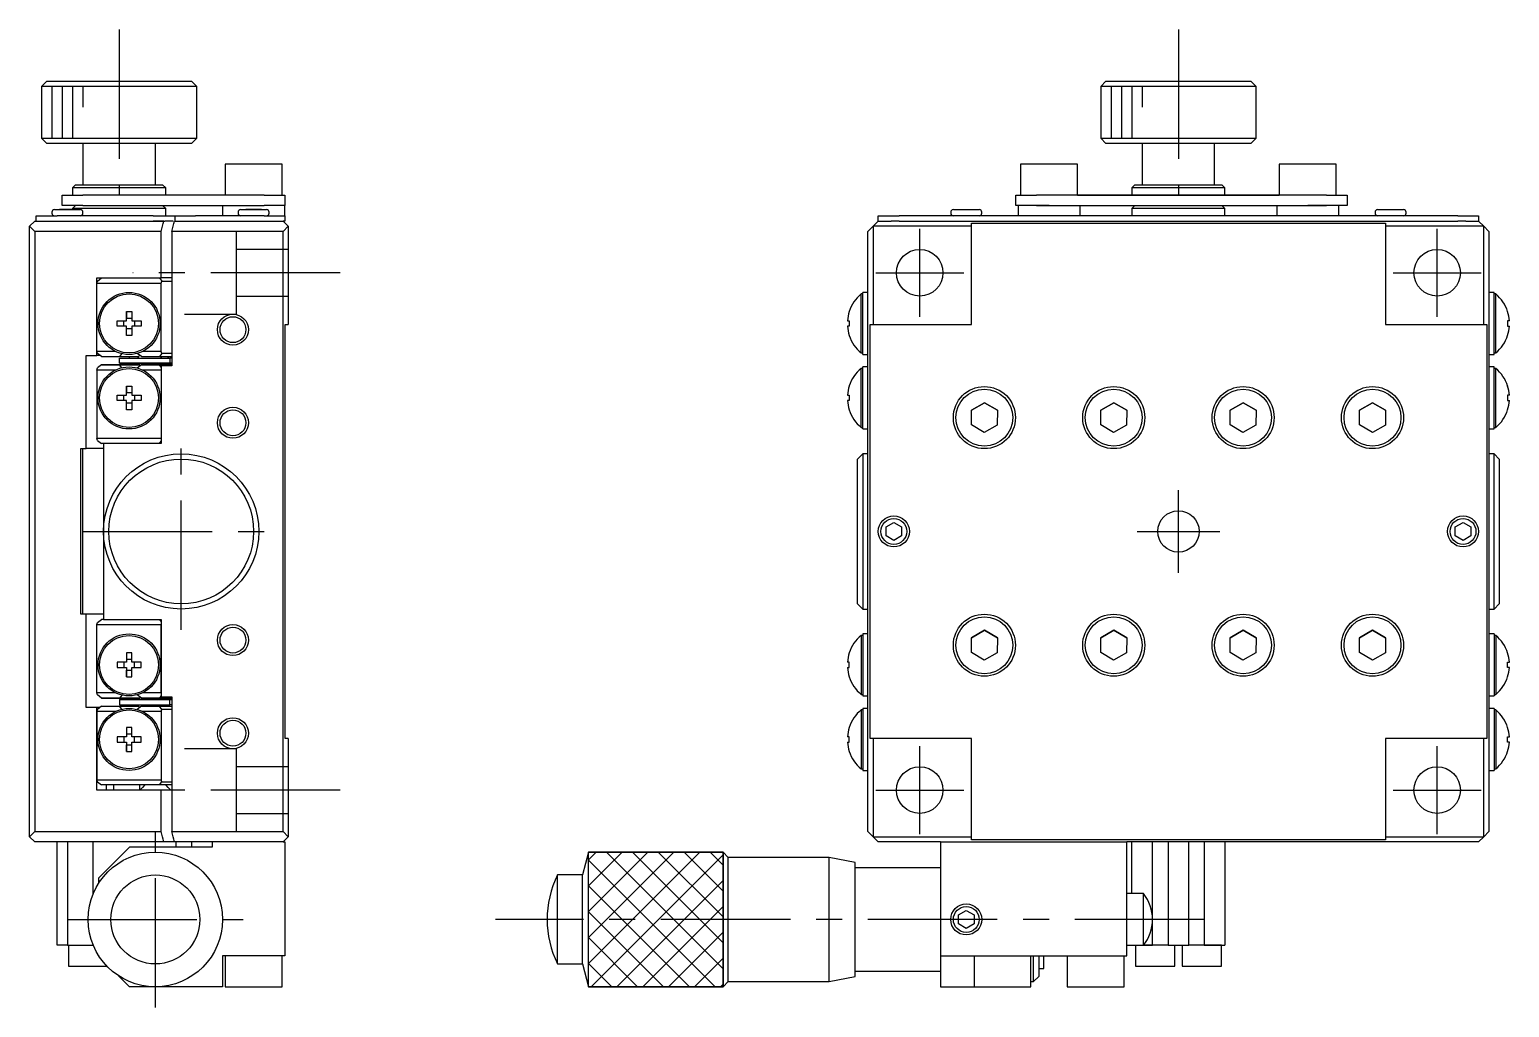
# Model space of a CAD drawing. Extents: x -19 to 366, y -14 to 260.
# Drawn here: x 223.5 to 366.5, y 106.3 to 200.8 of the extents above; entities that cross this region are included whole.
import ezdxf

# ---------------------------------------------------------------- set-up
doc = ezdxf.new("R2010")
doc.units = 0
doc.header["$LTSCALE"] = 10
doc.linetypes.add('CENTER', pattern=[2, 1.25, -0.25, 0.25, -0.25])
doc.linetypes.add('DASHED', pattern=[3.5, 2, -1.5])
doc.layers.get('0').update_dxf_attribs({"linetype": 'CONTINUOUS'})
doc.layers.add('CENTER', color=1, linetype='CENTER')

msp = doc.modelspace()

# ---------------------------------------------------------------- linework, layer by layer
at = {"color": 7, "linetype": 'CONTINUOUS'}
for p, q in [((225.15, 195.750013), (224.65, 195.250013)), ((239.65, 195.250013), (224.65, 195.250013)), ((224.65, 195.250013), (224.65, 190.250013)), ((225.15, 195.750013), (239.15, 195.750013)), ((239.65, 195.250013), (239.15, 195.750013)), ((239.65, 190.250013), (239.65, 195.250013)), ((327.509161, 195.750013), (327.009161, 195.250013)), ((342.009161, 195.250013), (327.009161, 195.250013)), ((327.009161, 195.250013), (327.009161, 190.250013)), ((327.509161, 195.750013), (341.509161, 195.750013)), ((342.009161, 195.250013), (341.509161, 195.750013)), ((342.009161, 190.250013), (342.009161, 195.250013)), ((224.65, 190.250013), (239.65, 190.250013)), ((224.65, 190.250013), (225.15, 189.750013)), ((239.15, 189.750013), (239.65, 190.250013)), ((327.009161, 190.250013), (342.009161, 190.250013)), ((327.009161, 190.250013), (327.509161, 189.750013)), ((341.509161, 189.750013), (342.009161, 190.250013)), ((239.15, 189.750013), (225.15, 189.750013)), ((228.65, 189.750013), (228.65, 185.750013)), ((235.65, 185.750013), (235.65, 189.750013)), ((341.509161, 189.750013), (327.509161, 189.750013)), ((331.009161, 189.750013), (331.009161, 185.750013)), ((338.009161, 185.750013), (338.009161, 189.750013)), ((247.9, 187.750012), (242.4, 187.750012)), ((242.4, 187.750012), (242.4, 184.750012)), ((247.9, 184.750012), (247.9, 187.750012)), ((324.759161, 187.750012), (319.259161, 187.750012)), ((319.259161, 187.750012), (319.259161, 184.750012)), ((324.759161, 184.750012), (324.759161, 187.750012)), ((349.759161, 187.750012), (344.259161, 187.750012)), ((344.259161, 187.750012), (344.259161, 184.750012)), ((349.759161, 184.750012), (349.759161, 187.750012)), ((226.65, 183.750013), (226.65, 184.750013)), ((226.65, 184.750013), (228.65, 184.750013)), ((227.95, 185.750013), (227.65, 185.450013)), ((236.65, 185.450013), (227.65, 185.450013)), ((227.65, 185.450013), (227.65, 184.750013)), ((227.95, 185.750013), (236.35, 185.750013)), ((246.15, 184.750012), (228.65, 184.750013)), ((236.65, 185.450013), (236.35, 185.750013)), ((236.65, 184.750013), (236.65, 185.450013)), ((246.15, 184.750012), (248.15, 184.750012)), ((248.15, 184.750012), (248.15, 183.750012)), ((318.809161, 184.750013), (319.259161, 184.750013)), ((318.809161, 184.750012), (320.809161, 184.750012)), ((318.809161, 183.750012), (318.809161, 184.750012)), ((348.809161, 184.750012), (320.809161, 184.750012)), ((324.759161, 184.750013), (330.009161, 184.750013)), ((324.759161, 184.750013), (334.809161, 184.750013)), ((330.009161, 184.750013), (324.759161, 184.750013)), ((328.468531, 184.750013), (326.574208, 184.750013)), ((326.57908, 184.750013), (326.574208, 184.750013)), ((326.57908, 184.750013), (326.718613, 184.750013)), ((328.818835, 184.750013), (326.718613, 184.750013)), ((341.149792, 184.750013), (328.468531, 184.750013)), ((328.818835, 184.750013), (340.799488, 184.750013)), ((330.309161, 185.750013), (330.009161, 185.450013)), ((339.009161, 185.450013), (330.009161, 185.450013)), ((330.009161, 185.450013), (330.009161, 184.750013)), ((330.309161, 185.750013), (338.709161, 185.750013)), ((334.809161, 184.750013), (344.259161, 184.750013)), ((339.009161, 185.450013), (338.709161, 185.750013)), ((339.009161, 184.750013), (339.009161, 185.450013)), ((339.009161, 184.750013), (344.259161, 184.750013)), ((344.259161, 184.750013), (339.009161, 184.750013)), ((342.899709, 184.750013), (340.799488, 184.750013)), ((343.044115, 184.750013), (341.149792, 184.750013)), ((342.899709, 184.750013), (343.039243, 184.750013)), ((343.044115, 184.750013), (343.039243, 184.750013)), ((348.809161, 184.750012), (350.809161, 184.750012)), ((349.759161, 184.750013), (350.809161, 184.750013)), ((350.809161, 184.750012), (350.809161, 183.750012)), ((225.65, 183.100012), (225.65, 183.000012)), ((225.9, 183.350012), (228.4, 183.350012)), ((225.9, 183.350012), (227.025, 183.350012)), ((226.4, 183.350012), (227.025, 183.350012)), ((227.025, 183.350012), (226.4, 183.350012)), ((228.65, 183.750013), (226.65, 183.750013)), ((227.025, 183.350012), (227.15, 183.350012)), ((227.025, 183.350012), (227.275, 183.350012)), ((227.275, 183.350012), (227.025, 183.350012)), ((227.15, 183.350012), (227.275, 183.350012)), ((227.275, 183.350012), (228.4, 183.350012)), ((227.9, 183.350012), (227.275, 183.350012)), ((227.275, 183.350012), (227.9, 183.350012)), ((227.95, 183.750012), (227.65, 183.450012)), ((236.65, 183.450012), (227.65, 183.450012)), ((227.65, 183.450012), (227.65, 183.350012)), ((228.65, 183.750013), (246.15, 183.750012)), ((228.65, 183.000012), (228.65, 183.100012)), ((236.65, 183.450012), (236.35, 183.750012)), ((236.65, 182.750012), (236.65, 183.450012)), ((242.15, 183.750012), (242.15, 182.750012)), ((243.65, 183.100012), (243.65, 183.000012)), ((243.9, 183.350012), (246.4, 183.350012)), ((243.9, 183.350012), (245.025, 183.350012)), ((244.4, 183.350012), (245.025, 183.350012)), ((245.025, 183.350012), (244.4, 183.350012)), ((245.025, 183.350012), (245.15, 183.350012)), ((245.025, 183.350012), (245.275, 183.350012)), ((245.275, 183.350012), (245.025, 183.350012)), ((245.15, 183.350012), (245.275, 183.350012)), ((245.275, 183.350012), (246.4, 183.350012)), ((245.9, 183.350012), (245.275, 183.350012)), ((245.275, 183.350012), (245.9, 183.350012)), ((248.15, 183.750012), (246.15, 183.750012)), ((246.65, 183.000012), (246.65, 183.100012)), ((248.15, 182.750012), (248.15, 183.750012)), ((312.509161, 183.100012), (312.509161, 183.000012)), ((312.759161, 183.350012), (315.259161, 183.350012)), ((313.259161, 183.350012), (313.884161, 183.350012)), ((313.884161, 183.350012), (314.134161, 183.350012)), ((314.134161, 183.350012), (314.759161, 183.350012)), ((315.509161, 183.000012), (315.509161, 183.100012)), ((320.809161, 183.750012), (318.809161, 183.750012)), ((319.009161, 183.750012), (319.009161, 182.750012)), ((322.009161, 183.750012), (320.809161, 183.750012)), ((320.809161, 183.750012), (322.009161, 183.750012)), ((322.009161, 183.750012), (323.259161, 183.750012)), ((323.259161, 183.750012), (345.759161, 183.750012)), ((325.009161, 182.750012), (325.009161, 183.750012)), ((330.309161, 183.750012), (330.009161, 183.450012)), ((339.009161, 183.450012), (330.009161, 183.450012)), ((330.009161, 183.450012), (330.009161, 182.750012)), ((339.009161, 183.450012), (338.709161, 183.750012)), ((339.009161, 182.750012), (339.009161, 183.450012)), ((344.009161, 183.750012), (344.009161, 182.750012)), ((345.759161, 183.750012), (347.009161, 183.750012)), ((348.809161, 183.750012), (347.009161, 183.750012)), ((347.009161, 183.750012), (348.259161, 183.750012)), ((348.259161, 183.750012), (348.809161, 183.750012)), ((350.809161, 183.750012), (348.809161, 183.750012)), ((350.009161, 182.750012), (350.009161, 183.750012)), ((353.509161, 183.100012), (353.509161, 183.000012)), ((353.759161, 183.350012), (356.259161, 183.350012)), ((354.259161, 183.350012), (354.884161, 183.350012)), ((354.884161, 183.350012), (355.134161, 183.350012)), ((355.134161, 183.350012), (355.759161, 183.350012)), ((356.509161, 183.000012), (356.509161, 183.100012)), ((223.5, 181.750012), (224, 182.250012)), ((223.5, 122.750012), (223.5, 181.750012)), ((224, 181.250012), (223.5, 181.750012)), ((224, 182.250012), (226.15, 182.250012)), ((224.15, 182.250012), (224.15, 182.750012)), ((224.15, 182.750012), (226.15, 182.750012)), ((226.35, 182.750012), (226.15, 182.750012)), ((226.15, 182.250012), (235.435509, 182.250012)), ((226.15, 182.250012), (235.435509, 182.250012)), ((227.95, 182.750012), (226.35, 182.750012)), ((235.435509, 182.750012), (227.95, 182.750012)), ((235.435509, 182.750012), (237.379605, 182.750012)), ((236.482841, 182.250012), (235.435509, 182.250012)), ((235.435509, 182.250012), (236.482841, 182.250012)), ((236.482841, 182.250012), (236.573583, 182.250012)), ((237.379605, 182.250012), (236.573583, 182.250012)), ((237.379605, 182.750012), (237.546506, 182.750012)), ((237.515052, 182.250012), (239.546506, 182.250012)), ((237.546506, 182.750012), (239.546506, 182.750012)), ((237.546506, 182.750012), (237.546506, 182.250012)), ((244.35, 182.750012), (239.546506, 182.750012)), ((239.546506, 182.250012), (246.15, 182.250012)), ((239.546506, 182.250012), (246.15, 182.250012)), ((245.95, 182.750012), (244.35, 182.750012)), ((246.15, 182.750012), (245.95, 182.750012)), ((246.15, 182.750012), (248.15, 182.750012)), ((246.15, 182.250012), (248, 182.250012)), ((248, 182.250012), (248.5, 181.750012)), ((248.15, 182.250012), (248, 182.250012)), ((248.5, 181.750012), (248, 181.250012)), ((248.15, 182.750012), (248.15, 182.250012)), ((248.5, 181.750012), (248.5, 172.250012)), ((305.009161, 181.750012), (304.509161, 181.250012)), ((305.509161, 182.250012), (305.009161, 181.750012)), ((314.509161, 181.750012), (305.009161, 181.750012)), ((305.009161, 181.750012), (305.009161, 172.250012)), ((305.509161, 182.250012), (305.509161, 182.750012)), ((305.509161, 182.750012), (307.509161, 182.750012)), ((305.509161, 182.250012), (306.749227, 182.250012)), ((307.509161, 182.250012), (306.749227, 182.250012)), ((313.209161, 182.750012), (307.509161, 182.750012)), ((307.509161, 182.250012), (361.509161, 182.250012)), ((314.809161, 182.750012), (313.209161, 182.750012)), ((314.509161, 182.050012), (354.509161, 182.050012)), ((314.509161, 181.750012), (314.509161, 182.050012)), ((314.509161, 172.250012), (314.509161, 181.750012)), ((322.009161, 182.750012), (314.809161, 182.750012)), ((347.009161, 182.750012), (322.009161, 182.750012)), ((354.209161, 182.750012), (347.009161, 182.750012)), ((355.809161, 182.750012), (354.209161, 182.750012)), ((354.509161, 182.050012), (354.509161, 181.750012)), ((364.009161, 181.750012), (354.509161, 181.750012)), ((354.509161, 181.750012), (354.509161, 172.250012)), ((361.509161, 182.750012), (355.809161, 182.750012)), ((361.509161, 182.750012), (363.509161, 182.750012)), ((362.269096, 182.250012), (361.509161, 182.250012)), ((362.269096, 182.250012), (363.509161, 182.250012)), ((363.509161, 182.750012), (363.509161, 182.250012)), ((364.009161, 181.750012), (363.509161, 182.250012)), ((364.009161, 172.250012), (364.009161, 181.750012)), ((364.509161, 181.250012), (364.009161, 181.750012)), ((224, 181.250012), (224, 123.250012)), ((236.221089, 181.250012), (224, 181.250012)), ((236.221089, 176.750012), (236.221089, 181.250012)), ((248, 181.250012), (237.255678, 181.250012)), ((237.255678, 181.250012), (237.255678, 168.250012)), ((248, 123.250012), (248, 181.250012)), ((304.509161, 123.250012), (304.509161, 181.250012)), ((364.509161, 181.250012), (364.509161, 123.250012)), ((229.999659, 176.750012), (236.221089, 176.750012)), ((229.999659, 176.250012), (229.999659, 176.750012)), ((229.999659, 176.250013), (236.221089, 176.250013)), ((229.999659, 169.650013), (229.999659, 176.250013)), ((229.999659, 169.650013), (229.999659, 176.250012)), ((230.055874, 176.450013), (230.450702, 176.750013)), ((236.043016, 176.750013), (236.274198, 176.450013)), ((237.255678, 176.750012), (236.221089, 176.750012)), ((236.221089, 169.650013), (236.221089, 176.250013)), ((236.274198, 176.450013), (237.255678, 176.450013)), ((303.849606, 169.500012), (303.849606, 175.200012)), ((304.009161, 175.200012), (303.849606, 175.200012)), ((304.509161, 175.350013), (304.009161, 175.350013)), ((304.009161, 175.144301), (304.009161, 175.350013)), ((304.009161, 169.555432), (304.009161, 175.144591)), ((304.009161, 172.59926), (304.009161, 175.144301)), ((365.009161, 175.350013), (364.509161, 175.350013)), ((365.009161, 175.1443), (365.009161, 175.350013)), ((365.168716, 175.200012), (365.009161, 175.200012)), ((365.009161, 171.757464), (365.009161, 175.144591)), ((365.009161, 172.59926), (365.009161, 175.1443)), ((365.168716, 169.500012), (365.168716, 175.200012)), ((232.85, 173.50512), (233.37, 173.50512)), ((232.85, 172.610012), (232.85, 173.50512)), ((232.85, 173.50512), (232.85, 172.868414)), ((233.37, 173.50512), (233.37, 172.610012)), ((302.695422, 173.509167), (302.703719, 173.50512)), ((366.3229, 173.509167), (366.314604, 173.50512)), ((231.954892, 172.610012), (232.85, 172.610012)), ((231.954892, 172.090012), (231.954892, 172.610012)), ((232.85, 172.090012), (231.954892, 172.090012)), ((232.591599, 172.090012), (232.591599, 172.610012)), ((232.85, 172.610012), (232.85, 172.868414)), ((232.85, 172.868414), (233.37, 172.868414)), ((232.85, 171.194905), (232.85, 172.090012)), ((232.85, 171.831611), (232.85, 172.090012)), ((232.85, 171.194905), (232.85, 171.831611)), ((233.37, 171.831611), (232.85, 171.831611)), ((233.37, 172.610012), (234.265108, 172.610012)), ((233.37, 172.090012), (233.37, 171.194905)), ((234.265108, 172.090012), (233.37, 172.090012)), ((233.628401, 172.610012), (233.628401, 172.090012)), ((234.265108, 172.610012), (234.265108, 172.090012)), ((248.2, 172.250012), (248.5, 172.250012)), ((248.2, 132.250012), (248.2, 172.250012)), ((302.527477, 172.610012), (302.703719, 172.610012)), ((302.703719, 172.090012), (302.527477, 172.090012)), ((302.703719, 172.610012), (302.703719, 172.090012)), ((304.009161, 172.249975), (304.009161, 172.59926)), ((304.009161, 169.555722), (304.009161, 172.249975)), ((304.709161, 132.250012), (304.709161, 172.250012)), ((304.709161, 172.250012), (305.009161, 172.250012)), ((305.009161, 172.250012), (314.509161, 172.250012)), ((354.509161, 172.250012), (364.009161, 172.250012)), ((364.009161, 172.250012), (364.309161, 172.250012)), ((364.309161, 172.250012), (364.309161, 132.250012)), ((365.009161, 172.249975), (365.009161, 172.59926)), ((365.009161, 171.657217), (365.009161, 172.249975)), ((365.009161, 169.555432), (365.009161, 171.757464)), ((365.009161, 169.555723), (365.009161, 171.657217)), ((366.490846, 172.610012), (366.314604, 172.610012)), ((366.314604, 172.610012), (366.314604, 172.090012)), ((366.314604, 172.090012), (366.490846, 172.090012)), ((233.37, 171.194905), (232.85, 171.194905)), ((302.703719, 171.194905), (302.695422, 171.190858)), ((366.314604, 171.194905), (366.3229, 171.190858)), ((228.960256, 169.250012), (229.999659, 169.250012)), ((228.960256, 160.250012), (228.960256, 169.250012)), ((229.999659, 169.250012), (229.999659, 169.650013)), ((231.80233, 169.650013), (229.999659, 169.650013)), ((230.328104, 169.250012), (229.999659, 169.250012)), ((230.450702, 169.150013), (230.055874, 169.450013)), ((230.450702, 169.150013), (232.198617, 169.150013)), ((232.175655, 168.500012), (232.175655, 169.000012)), ((232.175655, 169.000012), (237.064198, 169.000012)), ((232.414567, 169.432765), (232.198617, 169.150013)), ((232.198617, 169.150013), (234.073035, 169.150013)), ((233.15, 169.000012), (233.15, 169.150013)), ((234.299244, 169.150013), (233.899879, 169.456299)), ((234.036413, 169.149956), (233.931962, 168.999944)), ((234.137732, 169.273631), (234.036413, 169.149956)), ((234.299244, 169.150013), (236.043016, 169.150013)), ((236.221089, 169.650013), (234.41767, 169.650013)), ((236.274198, 169.450013), (236.043016, 169.150013)), ((236.043016, 169.150013), (237.255678, 169.150013)), ((236.290332, 169.000012), (236.145386, 169.150013)), ((237.255678, 169.450013), (236.274198, 169.450013)), ((236.968094, 168.999943), (236.858485, 169.14996)), ((237.064198, 169.000012), (237.064198, 168.500012)), ((237.255678, 169.000012), (237.064198, 169.000012)), ((303.849606, 169.500012), (304.009161, 169.500012)), ((304.009161, 169.350013), (304.009161, 169.555722)), ((304.009161, 169.350013), (304.509161, 169.350013)), ((364.509161, 169.350013), (365.009161, 169.350013)), ((365.009161, 169.350013), (365.009161, 169.555723)), ((365.009161, 169.500012), (365.168716, 169.500012)), ((229.999659, 167.850012), (229.999659, 161.250012)), ((231.80233, 167.850012), (229.999659, 167.850012)), ((230.450702, 168.350012), (230.055874, 168.050012)), ((234.137247, 168.350013), (230.450702, 168.350013)), ((230.450702, 168.350012), (232.198617, 168.350012)), ((237.064198, 168.500012), (232.175655, 168.500012)), ((232.175655, 168.500012), (233.992302, 168.500012)), ((232.198617, 168.350013), (234.137247, 168.350013)), ((232.414567, 168.06726), (232.198617, 168.350012)), ((233.15, 168.500012), (233.992302, 168.500012)), ((233.15, 168.350012), (233.15, 168.500012)), ((233.15, 168.500012), (233.992302, 168.500012)), ((233.15, 168.350013), (234.137247, 168.350013)), ((234.137247, 168.350013), (233.15, 168.350013)), ((233.873896, 168.500012), (233.461831, 168.500012)), ((233.461831, 168.500012), (236.408738, 168.500012)), ((233.992302, 168.500012), (233.873896, 168.500012)), ((234.299244, 168.350012), (233.899879, 168.043726)), ((233.913729, 168.500012), (233.992302, 168.500012)), ((233.992302, 168.500012), (233.913729, 168.500012)), ((233.992302, 168.500012), (234.206155, 168.278702)), ((236.284147, 168.350013), (234.299244, 168.350013)), ((234.299244, 168.350012), (236.043016, 168.350012)), ((236.221089, 167.850012), (234.41767, 167.850012)), ((236.043016, 168.350013), (237.255678, 168.350013)), ((236.221121, 168.118944), (236.043016, 168.350012)), ((236.221089, 168.250012), (236.221089, 167.850012)), ((237.255678, 168.250012), (236.221089, 168.250012)), ((236.221089, 167.850012), (236.221089, 161.250012)), ((236.221089, 167.850012), (236.221089, 161.250012)), ((236.24622, 168.350069), (236.350671, 168.50008)), ((237.255678, 168.350013), (236.284147, 168.350013)), ((236.820803, 168.500012), (236.350459, 168.500012)), ((236.350459, 168.500012), (237.080215, 168.500012)), ((236.408738, 168.500012), (236.820803, 168.500012)), ((236.776016, 168.350013), (236.922198, 168.500012)), ((236.922198, 168.500012), (237.255678, 168.500012)), ((237.255678, 168.500012), (236.922198, 168.500012)), ((237.064198, 168.500012), (237.255678, 168.500012)), ((237.080215, 168.500012), (237.255678, 168.500012)), ((303.849606, 162.300012), (303.849606, 168.000012)), ((304.009161, 168.000012), (303.849606, 168.000012)), ((304.509161, 168.150013), (304.009161, 168.150013)), ((304.009161, 167.944301), (304.009161, 168.150013)), ((304.009161, 164.557464), (304.009161, 167.944591)), ((304.009161, 165.39926), (304.009161, 167.944301)), ((365.009161, 168.150013), (364.509161, 168.150013)), ((365.009161, 167.9443), (365.009161, 168.150013)), ((365.168716, 168.000012), (365.009161, 168.000012)), ((365.009161, 164.557464), (365.009161, 167.944591)), ((365.009161, 165.39926), (365.009161, 167.9443)), ((365.168716, 162.300012), (365.168716, 168.000012)), ((232.85, 166.30512), (233.37, 166.30512)), ((232.85, 165.410012), (232.85, 166.30512)), ((232.85, 166.30512), (232.85, 165.668414)), ((233.37, 166.30512), (233.37, 165.410012)), ((302.695422, 166.309167), (302.703719, 166.30512)), ((366.3229, 166.309167), (366.314604, 166.30512)), ((231.954892, 165.410012), (232.85, 165.410012)), ((231.954892, 164.890012), (231.954892, 165.410012)), ((232.85, 164.890012), (231.954892, 164.890012)), ((232.591599, 164.890012), (232.591599, 165.410012)), ((232.85, 165.410012), (232.85, 165.668414)), ((232.85, 165.668414), (233.37, 165.668414)), ((232.85, 163.994905), (232.85, 164.890012)), ((232.85, 164.631611), (232.85, 164.890012)), ((232.85, 163.994905), (232.85, 164.631611)), ((233.37, 164.631611), (232.85, 164.631611)), ((233.37, 165.410012), (234.265108, 165.410012)), ((233.37, 164.890012), (233.37, 163.994905)), ((234.265108, 164.890012), (233.37, 164.890012)), ((233.628401, 165.410012), (233.628401, 164.890012)), ((234.265108, 165.410012), (234.265108, 164.890012)), ((302.527477, 165.410012), (302.703719, 165.410012)), ((302.703719, 164.890012), (302.527477, 164.890012)), ((302.703719, 165.410012), (302.703719, 164.890012)), ((304.009161, 165.049975), (304.009161, 165.39926)), ((304.009161, 164.457217), (304.009161, 165.049975)), ((304.009161, 162.355432), (304.009161, 164.557464)), ((304.009161, 162.355722), (304.009161, 164.457217)), ((314.515749, 163.982991), (315.772233, 164.693329)), ((315.772233, 164.693329), (314.515749, 163.982991)), ((315.772233, 164.693329), (317.015646, 163.96035)), ((317.015646, 163.96035), (315.772233, 164.693329)), ((327.015749, 163.982991), (328.272233, 164.693329)), ((328.272233, 164.693329), (327.015749, 163.982991)), ((328.272233, 164.693329), (329.515646, 163.96035)), ((329.515646, 163.96035), (328.272233, 164.693329)), ((339.515749, 163.982991), (340.772233, 164.693329)), ((340.772233, 164.693329), (339.515749, 163.982991)), ((340.772233, 164.693329), (342.015646, 163.96035)), ((342.015646, 163.96035), (340.772233, 164.693329)), ((352.015749, 163.982991), (353.272233, 164.693329)), ((353.272233, 164.693329), (352.015749, 163.982991)), ((353.272233, 164.693329), (354.515646, 163.96035)), ((354.515646, 163.96035), (353.272233, 164.693329)), ((365.009161, 165.049975), (365.009161, 165.39926)), ((365.009161, 164.457217), (365.009161, 165.049975)), ((365.009161, 162.355432), (365.009161, 164.557464)), ((365.009161, 162.355723), (365.009161, 164.457217)), ((366.490846, 165.410012), (366.314604, 165.410012)), ((366.314604, 165.410012), (366.314604, 164.890012)), ((366.314604, 164.890012), (366.490846, 164.890012)), ((233.37, 163.994905), (232.85, 163.994905)), ((302.703719, 163.994905), (302.695422, 163.990858)), ((314.502677, 162.539675), (314.515749, 163.982991)), ((317.015646, 163.96035), (317.002574, 162.517034)), ((327.002677, 162.539675), (327.015749, 163.982991)), ((329.515646, 163.96035), (329.502574, 162.517034)), ((339.502677, 162.539675), (339.515749, 163.982991)), ((342.015646, 163.96035), (342.002574, 162.517034)), ((352.002677, 162.539675), (352.015749, 163.982991)), ((354.515646, 163.96035), (354.502574, 162.517034)), ((366.314604, 163.994905), (366.3229, 163.990858)), ((303.849606, 162.300012), (304.009161, 162.300012)), ((304.009161, 162.150013), (304.009161, 162.355722)), ((304.009161, 162.150013), (304.509161, 162.150013)), ((315.746089, 161.806696), (314.502677, 162.539675)), ((317.002574, 162.517034), (315.746089, 161.806696)), ((328.246089, 161.806696), (327.002677, 162.539675)), ((329.502574, 162.517034), (328.246089, 161.806696)), ((340.746089, 161.806696), (339.502677, 162.539675)), ((342.002574, 162.517034), (340.746089, 161.806696)), ((353.246089, 161.806696), (352.002677, 162.539675)), ((354.502574, 162.517034), (353.246089, 161.806696)), ((364.509161, 162.150013), (365.009161, 162.150013)), ((365.009161, 162.150013), (365.009161, 162.355723)), ((365.009161, 162.300012), (365.168716, 162.300012)), ((228.440267, 160.250012), (228.960256, 160.250012)), ((228.440267, 144.250012), (228.440267, 160.250012)), ((228.65, 144.250012), (228.65, 160.250012)), ((230.65, 160.250012), (228.960256, 160.250012)), ((229.999659, 161.250012), (236.221089, 161.250012)), ((230.055874, 161.050012), (230.450702, 160.750012)), ((230.65, 160.750012), (230.450702, 160.750012)), ((230.65, 160.750012), (230.65, 152.250012)), ((236.221089, 160.750012), (230.65, 160.750012)), ((236.043016, 160.750012), (236.221121, 160.981081)), ((236.221089, 161.250012), (236.221089, 160.750012)), ((304.009161, 159.750012), (303.509161, 159.250012)), ((303.509161, 145.250012), (303.509161, 159.250012)), ((304.009161, 159.750012), (304.009161, 144.750012)), ((304.509161, 159.750012), (304.009161, 159.750012)), ((365.009161, 159.750012), (364.509161, 159.750012)), ((365.009161, 144.750012), (365.009161, 159.750012)), ((365.509161, 159.250012), (365.009161, 159.750012)), ((365.509161, 159.250012), (365.509161, 145.250012)), ((306.259161, 152.683025), (307.009161, 153.116038)), ((307.009161, 153.116038), (307.759161, 152.683025)), ((361.259161, 152.683025), (362.009161, 153.116038)), ((362.009161, 153.116038), (362.759161, 152.683025)), ((230.65, 152.250012), (230.65, 143.750012)), ((306.259161, 151.817), (306.259161, 152.683025)), ((307.009161, 151.383987), (306.259161, 151.817)), ((307.759161, 151.817), (307.009161, 151.383987)), ((307.759161, 152.683025), (307.759161, 151.817)), ((361.259161, 151.817), (361.259161, 152.683025)), ((362.009161, 151.383987), (361.259161, 151.817)), ((362.759161, 151.817), (362.009161, 151.383987)), ((362.759161, 152.683025), (362.759161, 151.817)), ((303.509161, 145.250012), (304.009161, 144.750012)), ((304.009161, 144.750012), (304.509161, 144.750012)), ((364.509161, 144.750012), (365.009161, 144.750012)), ((365.009161, 144.750012), (365.509161, 145.250012)), ((228.960256, 144.250012), (228.440267, 144.250012)), ((228.960256, 135.250012), (228.960256, 144.250012)), ((230.65, 144.250012), (228.960256, 144.250012)), ((229.999659, 136.650013), (229.999659, 143.250013)), ((229.999659, 143.250013), (236.221089, 143.250013)), ((230.055874, 143.450013), (230.450702, 143.750013)), ((230.65, 143.750012), (230.450702, 143.750013)), ((230.65, 143.750012), (236.221089, 143.750012)), ((236.043016, 143.750013), (236.221121, 143.518944)), ((236.221089, 143.750012), (236.221089, 143.250012)), ((236.221089, 136.650013), (236.221089, 143.250013)), ((236.221089, 143.250012), (236.221089, 136.650013)), ((303.849606, 142.200012), (303.849606, 136.500012)), ((304.009161, 142.200012), (303.849606, 142.200012)), ((304.009161, 142.350012), (304.009161, 142.144303)), ((304.509161, 142.350012), (304.009161, 142.350012)), ((304.009161, 142.144593), (304.009161, 136.555434)), ((304.009161, 142.144303), (304.009161, 139.428049)), ((314.502677, 140.539675), (314.515749, 141.982991)), ((314.515749, 141.982991), (315.772233, 142.693329)), ((315.772233, 142.693329), (314.515749, 141.982991)), ((315.772233, 142.693329), (317.015646, 141.96035)), ((317.015646, 141.96035), (315.772233, 142.693329)), ((317.015646, 141.96035), (317.002574, 140.517034)), ((327.002677, 140.539675), (327.015749, 141.982991)), ((327.015749, 141.982991), (328.272233, 142.693329)), ((328.272233, 142.693329), (327.015749, 141.982991)), ((328.272233, 142.693329), (329.515646, 141.96035)), ((329.515646, 141.96035), (328.272233, 142.693329)), ((329.515646, 141.96035), (329.502574, 140.517034)), ((339.502677, 140.539675), (339.515749, 141.982991)), ((339.515749, 141.982991), (340.772233, 142.693329)), ((340.772233, 142.693329), (339.515749, 141.982991)), ((340.772233, 142.693329), (342.015646, 141.96035)), ((342.015646, 141.96035), (340.772233, 142.693329)), ((342.015646, 141.96035), (342.002574, 140.517034)), ((352.002677, 140.539675), (352.015749, 141.982991)), ((352.015749, 141.982991), (353.272233, 142.693329)), ((353.272233, 142.693329), (352.015749, 141.982991)), ((353.272233, 142.693329), (354.515646, 141.96035)), ((354.515646, 141.96035), (353.272233, 142.693329)), ((354.515646, 141.96035), (354.502574, 140.517034)), ((365.009161, 142.350012), (364.509161, 142.350012)), ((365.009161, 142.350012), (365.009161, 142.144302)), ((365.168716, 142.200012), (365.009161, 142.200012)), ((365.009161, 142.144593), (365.009161, 136.555434)), ((365.009161, 142.144302), (365.009161, 139.428049)), ((365.168716, 142.200012), (365.168716, 136.500012)), ((233.37, 140.50512), (232.85, 140.50512)), ((232.85, 140.50512), (232.85, 139.610012)), ((232.85, 140.50512), (232.85, 139.868414)), ((233.37, 139.610012), (233.37, 140.50512)), ((302.703719, 140.50512), (302.695422, 140.509167)), ((315.746089, 139.806696), (314.502677, 140.539675)), ((317.002574, 140.517034), (315.746089, 139.806696)), ((328.246089, 139.806696), (327.002677, 140.539675)), ((329.502574, 140.517034), (328.246089, 139.806696)), ((340.746089, 139.806696), (339.502677, 140.539675)), ((342.002574, 140.517034), (340.746089, 139.806696)), ((353.246089, 139.806696), (352.002677, 140.539675)), ((354.502574, 140.517034), (353.246089, 139.806696)), ((366.314604, 140.50512), (366.3229, 140.509167)), ((232.85, 139.610012), (231.954892, 139.610012)), ((231.954892, 139.610012), (231.954892, 139.090012)), ((231.954892, 139.090012), (232.85, 139.090012)), ((232.591599, 139.610012), (232.591599, 139.090012)), ((232.85, 139.868414), (232.85, 139.610012)), ((233.37, 139.868414), (232.85, 139.868414)), ((232.85, 139.090012), (232.85, 138.194905)), ((232.85, 139.090012), (232.85, 138.831611)), ((232.85, 138.194905), (232.85, 138.831611)), ((232.85, 138.831611), (233.37, 138.831611)), ((234.265108, 139.610012), (233.37, 139.610012)), ((233.37, 139.090012), (234.265108, 139.090012)), ((233.37, 138.194905), (233.37, 139.090012)), ((233.628401, 139.090012), (233.628401, 139.610012)), ((234.265108, 139.090012), (234.265108, 139.610012)), ((302.703719, 139.610012), (302.527477, 139.610012)), ((302.527477, 139.090012), (302.703719, 139.090012)), ((302.703719, 139.090012), (302.703719, 139.610012)), ((304.009161, 139.428049), (304.009161, 139.125585)), ((304.009161, 139.125585), (304.009161, 136.555724)), ((365.009161, 139.428049), (365.009161, 139.125585)), ((365.009161, 139.125585), (365.009161, 136.555725)), ((366.314604, 139.610012), (366.490846, 139.610012)), ((366.314604, 139.090012), (366.314604, 139.610012)), ((366.490846, 139.090012), (366.314604, 139.090012)), ((232.85, 138.194905), (233.37, 138.194905)), ((302.695422, 138.190858), (302.703719, 138.194905)), ((366.3229, 138.190858), (366.314604, 138.194905)), ((231.80233, 136.650013), (229.999659, 136.650013)), ((230.450702, 136.150013), (230.055874, 136.450013)), ((230.450702, 136.150013), (232.198617, 136.150013)), ((234.137247, 136.150012), (230.450702, 136.150012)), ((232.175655, 136.000013), (232.175655, 135.500013)), ((237.064198, 136.000013), (232.175655, 136.000013)), ((232.175655, 136.000013), (233.992302, 136.000013)), ((232.414567, 136.432765), (232.198617, 136.150013)), ((232.198617, 136.150012), (234.137247, 136.150012)), ((233.15, 136.150012), (234.137247, 136.150012)), ((234.137247, 136.150012), (233.15, 136.150012)), ((233.15, 136.000013), (233.15, 136.150012)), ((233.15, 136.000013), (233.992302, 136.000013)), ((233.15, 136.000013), (233.992302, 136.000013)), ((233.873896, 136.000013), (233.461831, 136.000013)), ((233.461831, 136.000013), (236.408738, 136.000013)), ((233.992302, 136.000013), (233.873896, 136.000013)), ((234.299244, 136.150013), (233.899879, 136.456299)), ((233.992302, 136.000013), (233.913729, 136.000013)), ((233.913729, 136.000013), (233.992302, 136.000013)), ((234.206155, 136.221323), (233.992302, 136.000013)), ((234.299244, 136.150013), (236.043016, 136.150013)), ((236.284158, 136.150012), (234.299244, 136.150012)), ((236.221089, 136.650013), (234.41767, 136.650013)), ((236.221121, 136.381081), (236.043016, 136.150013)), ((236.043016, 136.150012), (237.255678, 136.150012)), ((236.221089, 136.650013), (236.221089, 136.250012)), ((236.221089, 136.250012), (237.255678, 136.250012)), ((236.350671, 135.999944), (236.246214, 136.149964)), ((237.255678, 136.150012), (236.284158, 136.150012)), ((236.820803, 136.000013), (236.350454, 136.000013)), ((236.350454, 136.000013), (237.080215, 136.000013)), ((236.408738, 136.000013), (236.820803, 136.000013)), ((236.922198, 136.000013), (236.776016, 136.150012)), ((236.922198, 136.000013), (237.255678, 136.000013)), ((237.255678, 136.000013), (236.922198, 136.000013)), ((237.064198, 135.500013), (237.064198, 136.000013)), ((237.064198, 136.000013), (237.255678, 136.000013)), ((237.080215, 136.000013), (237.255678, 136.000013)), ((237.255678, 136.250012), (237.255678, 123.250012)), ((303.849606, 136.500012), (304.009161, 136.500012)), ((304.009161, 136.555724), (304.009161, 136.350012)), ((304.009161, 136.350012), (304.509161, 136.350012)), ((364.509161, 136.350012), (365.009161, 136.350012)), ((365.009161, 136.555725), (365.009161, 136.350012)), ((365.009161, 136.500012), (365.168716, 136.500012)), ((229.999659, 135.250012), (228.960256, 135.250012)), ((229.999659, 134.850012), (229.999659, 135.250012)), ((230.328104, 135.250012), (229.999659, 135.250012)), ((229.999659, 134.850012), (229.999659, 128.250012)), ((229.999659, 128.250012), (229.999659, 134.850012)), ((231.80233, 134.850012), (229.999659, 134.850012)), ((230.450702, 135.350012), (230.055874, 135.050012)), ((230.450702, 135.350012), (232.198617, 135.350012)), ((232.175655, 135.500013), (237.064198, 135.500013)), ((232.414567, 135.06726), (232.198617, 135.350012)), ((232.198617, 135.350012), (234.073023, 135.350012)), ((233.15, 135.350012), (233.15, 135.500013)), ((234.299244, 135.350012), (233.899879, 135.043726)), ((233.931962, 135.500081), (234.036419, 135.350061)), ((234.036419, 135.350061), (234.137754, 135.226369)), ((234.299244, 135.350012), (236.043016, 135.350012)), ((236.221089, 134.850012), (234.41767, 134.850012)), ((236.274198, 135.050012), (236.043016, 135.350012)), ((236.043016, 135.350012), (237.255678, 135.350012)), ((236.145386, 135.350012), (236.290332, 135.500013)), ((236.221089, 134.850012), (236.221089, 128.250012)), ((237.255678, 135.050012), (236.274198, 135.050012)), ((236.858496, 135.350079), (236.968097, 135.500087)), ((237.255678, 135.500013), (237.064198, 135.500013)), ((303.849606, 135.000012), (303.849606, 129.300012)), ((304.009161, 135.000012), (303.849606, 135.000012)), ((304.009161, 135.150012), (304.009161, 134.944303)), ((304.509161, 135.150012), (304.009161, 135.150012)), ((304.009161, 134.944593), (304.009161, 129.355434)), ((304.009161, 134.944303), (304.009161, 132.228049)), ((365.009161, 135.150012), (364.509161, 135.150012)), ((365.009161, 135.150012), (365.009161, 134.944302)), ((365.168716, 135.000012), (365.009161, 135.000012)), ((365.009161, 134.944593), (365.009161, 129.355434)), ((365.009161, 134.944302), (365.009161, 132.228049)), ((365.168716, 135.000012), (365.168716, 129.300012)), ((233.37, 133.30512), (232.85, 133.30512)), ((232.85, 133.30512), (232.85, 132.410012)), ((232.85, 133.30512), (232.85, 132.668414)), ((233.37, 132.410012), (233.37, 133.30512)), ((302.703719, 133.30512), (302.695422, 133.309167)), ((366.314604, 133.30512), (366.3229, 133.309167)), ((232.85, 132.410012), (231.954892, 132.410012)), ((231.954892, 132.410012), (231.954892, 131.890012)), ((231.954892, 131.890012), (232.85, 131.890012)), ((232.591599, 132.410012), (232.591599, 131.890012)), ((232.85, 132.668414), (232.85, 132.410012)), ((233.37, 132.668414), (232.85, 132.668414)), ((232.85, 131.890012), (232.85, 130.994905)), ((232.85, 131.890012), (232.85, 131.631611)), ((232.85, 130.994905), (232.85, 131.631611)), ((232.85, 131.631611), (233.37, 131.631611)), ((234.265108, 132.410012), (233.37, 132.410012)), ((233.37, 130.994905), (233.37, 131.890012)), ((233.37, 131.890012), (234.265108, 131.890012)), ((233.628401, 131.890012), (233.628401, 132.410012)), ((234.265108, 131.890012), (234.265108, 132.410012)), ((248.5, 132.250012), (248.2, 132.250012)), ((248.5, 132.250012), (248.5, 122.750012)), ((302.703719, 132.410012), (302.527477, 132.410012)), ((302.527477, 131.890012), (302.703719, 131.890012)), ((302.703719, 131.890012), (302.703719, 132.410012)), ((304.009161, 132.228049), (304.009161, 131.925585)), ((304.009161, 131.925585), (304.009161, 129.355724)), ((305.009161, 132.250012), (304.709161, 132.250012)), ((305.009161, 132.250012), (305.009161, 122.750012)), ((314.509161, 132.250012), (305.009161, 132.250012)), ((314.509161, 122.750012), (314.509161, 132.250012)), ((354.509161, 132.250012), (354.509161, 122.750012)), ((364.009161, 132.250012), (354.509161, 132.250012)), ((364.009161, 122.750012), (364.009161, 132.250012)), ((364.309161, 132.250012), (364.009161, 132.250012)), ((365.009161, 132.228049), (365.009161, 131.925585)), ((365.009161, 131.925585), (365.009161, 129.355725)), ((366.314604, 132.410012), (366.490846, 132.410012)), ((366.314604, 131.890012), (366.314604, 132.410012)), ((366.490846, 131.890012), (366.314604, 131.890012)), ((232.85, 130.994905), (233.37, 130.994905)), ((302.695422, 130.990858), (302.703719, 130.994905)), ((366.3229, 130.990858), (366.314604, 130.994905)), ((303.849606, 129.300012), (304.009161, 129.300012)), ((304.009161, 129.355724), (304.009161, 129.150012)), ((304.009161, 129.150012), (304.509161, 129.150012)), ((364.509161, 129.150012), (365.009161, 129.150012)), ((365.009161, 129.355725), (365.009161, 129.150012)), ((365.009161, 129.300012), (365.168716, 129.300012)), ((229.999659, 128.250012), (236.221089, 128.250012)), ((229.999659, 127.250012), (229.999659, 128.250012)), ((230.055874, 128.050012), (230.450702, 127.750012)), ((236.043016, 127.750012), (230.450702, 127.750012)), ((230.907437, 127.750088), (230.888181, 127.250012)), ((231.654757, 127.250012), (231.637949, 127.750098)), ((234.15, 127.250012), (234.15, 127.750012)), ((234.4, 127.500013), (234.15, 127.250013)), ((234.65, 127.750013), (234.4, 127.500013)), ((236.043016, 127.750012), (236.274198, 128.050012)), ((237.255678, 127.750012), (236.043016, 127.750012)), ((236.274198, 128.050012), (237.255678, 128.050012)), ((236.9, 127.500013), (236.65, 127.750013)), ((237.15, 127.250013), (236.9, 127.500013)), ((236.221089, 127.250012), (229.999659, 127.250012)), ((236.221089, 123.250012), (236.221089, 127.250012)), ((237.255678, 127.250012), (236.221089, 127.250012)), ((223.5, 122.750012), (224, 123.250012)), ((224, 123.250012), (236.221089, 123.250012)), ((237.255678, 123.250012), (248, 123.250012)), ((248, 123.250012), (248.5, 122.750012)), ((304.509161, 123.250012), (305.009161, 122.750012)), ((364.009161, 122.750012), (364.509161, 123.250012)), ((224, 122.250012), (223.5, 122.750012)), ((236.482841, 122.250012), (224, 122.250012)), ((226.15, 112.250012), (226.15, 122.250012)), ((227.15, 122.250012), (227.15, 112.250012)), ((229.657722, 117.268463), (229.657722, 122.250012)), ((233.15, 121.750012), (230.15, 118.750012)), ((241.15, 121.750012), (233.15, 121.750012)), ((237.515052, 122.250012), (236.482841, 122.250012)), ((248, 122.250012), (237.515052, 122.250012)), ((237.65, 121.750012), (237.65, 122.250012)), ((239.15, 122.250012), (239.15, 121.750012)), ((241.15, 122.250012), (241.15, 121.750012)), ((248.5, 122.750012), (248, 122.250012)), ((248, 122.250012), (248.15, 122.250012)), ((248.15, 122.250012), (248.15, 111.250012)), ((305.009161, 122.750012), (314.509161, 122.750012)), ((305.009161, 122.750012), (305.509161, 122.250012)), ((311.509161, 122.250012), (305.509161, 122.250012)), ((311.509161, 122.250012), (329.509161, 122.250012)), ((311.509161, 122.250012), (311.509161, 111.250012)), ((314.509161, 122.450012), (314.509161, 122.750012)), ((354.509161, 122.450012), (314.509161, 122.450012)), ((329.509161, 111.250012), (329.509161, 122.250012)), ((363.509161, 122.250012), (329.509161, 122.250012)), ((330.009161, 117.250008), (330.009161, 122.250012)), ((332.009161, 112.250012), (332.009161, 122.250012)), ((333.509161, 122.250012), (333.509161, 112.250012)), ((335.509161, 112.250012), (335.509161, 122.250012)), ((337.009161, 122.250012), (337.009161, 112.250012)), ((339.009161, 122.250012), (339.009161, 112.250012)), ((354.509161, 122.750012), (354.509161, 122.450012)), ((354.509161, 122.750012), (364.009161, 122.750012)), ((363.509161, 122.250012), (364.009161, 122.750012)), ((277.509154, 121.250011), (276.919666, 119.050012)), ((277.509154, 108.250013), (277.509154, 121.250011)), ((290.509155, 121.250011), (277.509154, 121.250011)), ((277.509154, 121.250011), (290.509155, 121.250011)), ((277.509154, 108.250013), (277.509154, 121.250011)), ((290.509155, 108.250013), (290.509155, 121.250011)), ((291.009157, 120.750008), (290.509155, 121.250011)), ((290.509155, 121.250011), (290.509155, 108.250013)), ((291.009157, 108.750016), (291.009157, 120.750008)), ((300.759162, 120.750008), (291.009157, 120.750008)), ((300.759162, 108.750016), (300.759162, 120.750008)), ((303.259161, 120.250009), (300.759162, 120.750008)), ((303.259161, 109.250015), (303.259161, 120.250009)), ((230.15, 118.750012), (230.15, 118.214112)), ((274.509155, 110.450012), (274.509155, 119.050012)), ((276.919666, 119.050012), (274.509155, 119.050012)), ((276.919666, 110.450012), (276.919666, 119.050012)), ((311.509161, 119.750012), (303.259161, 119.750012)), ((331.131652, 117.250008), (329.509161, 117.250008)), ((331.131652, 112.250016), (331.131652, 117.250008)), ((313.259161, 115.183025), (314.009161, 115.616038)), ((313.259161, 114.317), (313.259161, 115.183025)), ((314.009161, 115.616038), (314.759161, 115.183025)), ((314.759161, 115.183025), (314.759161, 114.317)), ((314.009161, 113.883987), (313.259161, 114.317)), ((314.759161, 114.317), (314.009161, 113.883987)), ((227.15, 112.250012), (226.15, 112.250012)), ((227.15, 112.250012), (229.650001, 112.250012)), ((227.25, 112.250012), (227.25, 110.250012)), ((329.509161, 112.250016), (331.131652, 112.250016)), ((330.359161, 112.250012), (330.359161, 110.250012)), ((331.131651, 112.250012), (332.009161, 112.250012)), ((332.009161, 112.250012), (331.131652, 112.250012)), ((333.509161, 112.250012), (332.009161, 112.250012)), ((333.509161, 112.250012), (335.509161, 112.250012)), ((334.159161, 110.250012), (334.159161, 112.250012)), ((334.859161, 112.250012), (334.859161, 110.250012)), ((337.009161, 112.250012), (335.509161, 112.250012)), ((338.659161, 112.250012), (337.009161, 112.250012)), ((337.009161, 112.250012), (339.009161, 112.250012)), ((338.659161, 110.250012), (338.659161, 112.250012)), ((227.25, 110.250012), (230.959586, 110.250012)), ((230.15, 111.285913), (230.15, 111.250012)), ((230.15, 111.250012), (230.214589, 111.185423)), ((248.15, 111.250012), (242.15, 111.250012)), ((242.15, 111.250012), (242.15, 108.250012)), ((242.4, 111.250012), (242.4, 108.250012)), ((247.9, 108.250012), (247.9, 111.250012)), ((274.509155, 110.450012), (276.919666, 110.450012)), ((276.919666, 110.450012), (277.509154, 108.250013)), ((311.509161, 111.250012), (329.509161, 111.250012)), ((311.509161, 111.250012), (311.509161, 108.250012)), ((314.759161, 111.250012), (314.759161, 108.250012)), ((320.259161, 108.250012), (320.259161, 111.250012)), ((320.509161, 108.750012), (320.509161, 111.250012)), ((321.009161, 111.250012), (321.009161, 109.250012)), ((321.509161, 110.000012), (321.509161, 111.250012)), ((323.759161, 111.250012), (323.759161, 108.250012)), ((329.259161, 108.250012), (329.259161, 111.250012)), ((330.359161, 110.250012), (334.159161, 110.250012)), ((334.859161, 110.250012), (338.659161, 110.250012)), ((232.085411, 109.314602), (233.15, 108.250012)), ((290.509155, 108.250013), (291.009157, 108.750016)), ((291.009157, 108.750016), (300.759162, 108.750016)), ((300.759162, 108.750016), (303.259161, 109.250015)), ((303.259161, 109.750012), (311.509161, 109.750012)), ((320.259161, 108.750012), (320.509161, 108.750012)), ((320.509161, 108.750012), (321.009161, 109.250012)), ((321.009181, 110.000012), (321.509161, 110.000012)), ((235.65, 108.250012), (233.15, 108.250012)), ((242.15, 108.250012), (235.65, 108.250012)), ((242.4, 108.250012), (247.9, 108.250012)), ((277.509154, 108.250013), (290.509155, 108.250013)), ((290.509155, 108.250013), (277.509154, 108.250013)), ((311.509161, 108.250012), (314.759161, 108.250012)), ((314.759161, 108.250012), (320.259161, 108.250012)), ((323.759161, 108.250012), (329.259161, 108.250012))]:
    msp.add_line(p, q, dxfattribs=at)
at = {"color": 3, "linetype": 'CONTINUOUS'}
for p, q in [((225.65, 195.250013), (225.65, 190.250013)), ((226.65, 195.250013), (226.65, 190.250013)), ((227.65, 195.250013), (227.65, 190.250013)), ((228.65, 195.250013), (228.65, 193.250013)), ((328.009161, 195.250013), (328.009161, 190.250013)), ((329.009161, 195.250013), (329.009161, 190.250013)), ((330.009161, 195.250013), (330.009161, 190.250013)), ((331.009161, 195.250013), (331.009161, 193.250013)), ((234.149995, 127.25003), (234.149995, 127.750012)), ((277.509154, 120.509154), (278.250011, 121.250011)), ((277.509154, 118.009154), (280.750011, 121.250011)), ((277.509154, 115.509154), (283.250011, 121.250011)), ((277.509154, 113.009154), (285.750011, 121.250011)), ((277.509154, 110.509154), (288.250011, 121.250011)), ((277.509154, 120.490846), (289.749987, 108.250013)), ((277.750013, 108.250013), (290.509155, 121.009155)), ((279.249989, 121.250011), (290.509155, 109.990845)), ((281.749989, 121.250011), (290.509155, 112.490845)), ((284.249989, 121.250011), (290.509155, 114.990845)), ((286.749989, 121.250011), (290.509155, 117.490845)), ((289.249989, 121.250011), (290.509155, 119.990845)), ((277.509154, 117.990846), (287.249987, 108.250013)), ((280.250013, 108.250013), (290.509155, 118.509155)), ((282.750013, 108.250013), (290.509155, 116.009155)), ((277.509154, 115.490846), (284.749987, 108.250013)), ((277.509154, 112.990846), (282.249987, 108.250013)), ((285.250013, 108.250013), (290.509155, 113.509155)), ((277.509154, 110.490846), (279.749987, 108.250013)), ((287.750013, 108.250013), (290.509155, 111.009155)), ((290.250013, 108.250013), (290.509155, 108.509155))]:
    msp.add_line(p, q, dxfattribs=at)
at = {"color": 3, "linetype": 'DASHED'}
for p, q in [((243.5, 173.250012), (243.5, 181.250012)), ((248.5, 179.500012), (243.5, 179.500012)), ((243.5, 175.000012), (248.5, 175.000012)), ((238.4596, 173.250012), (243.5, 173.250012)), ((243.5, 131.250012), (238.459593, 131.250012)), ((243.5, 123.250012), (243.5, 131.250012)), ((248.5, 129.500012), (243.5, 129.500012)), ((243.5, 125.000012), (248.5, 125.000012))]:
    msp.add_line(p, q, dxfattribs=at)
at = {"color": 7, "linetype": 'CONTINUOUS'}
for centre, radius in [((309.509161, 177.250012), 2.25), ((359.509161, 177.250012), 2.25), ((233.11, 172.350013), 3), ((233.11, 172.350012), 2.85), ((243.15, 171.750012), 1.25), ((233.11, 165.150013), 3), ((233.11, 165.150012), 2.85), ((315.759161, 163.250012), 3), ((315.759161, 163.250012), 2.75), ((328.259161, 163.250012), 3), ((328.259161, 163.250012), 2.75), ((340.759161, 163.250012), 3), ((340.759161, 163.250012), 2.75), ((353.259161, 163.250012), 3), ((353.259161, 163.250012), 2.75), ((243.15, 162.750012), 1.25), ((238.15, 152.250012), 7.5), ((238.15, 152.250012), 7), ((307.009161, 152.250012), 1.25), ((334.509161, 152.250012), 2), ((362.009161, 152.250012), 1.25), ((243.15, 141.750012), 1.25), ((315.759161, 141.250012), 3), ((315.759161, 141.250012), 2.75), ((328.259161, 141.250012), 3), ((328.259161, 141.250012), 2.75), ((340.759161, 141.250012), 3), ((340.759161, 141.250012), 2.75), ((353.259161, 141.250012), 3), ((353.259161, 141.250012), 2.75), ((233.11, 139.350012), 3), ((233.11, 139.350012), 2.85), ((233.11, 132.150012), 3), ((233.11, 132.150012), 2.85), ((243.15, 132.750012), 1.25), ((309.509161, 127.250012), 2.25), ((359.509161, 127.250012), 2.25), ((235.65, 114.750012), 6.499999), ((235.65, 114.750012), 4.3), ((314.009161, 114.750012), 1.25)]:
    msp.add_circle(centre, radius, dxfattribs=at)
at = {"color": 3, "linetype": 'CONTINUOUS'}
for centre in [(243.15, 171.750012), (243.15, 162.750012), (307.009161, 152.250012), (362.009161, 152.250012), (243.15, 141.750012), (243.15, 132.750012), (314.009161, 114.750012)]:
    msp.add_circle(centre, 1.5, dxfattribs=at)
at = {"color": 7, "linetype": 'CONTINUOUS'}
for centre, radius, start, end in [((225.9, 183.100012), 0.25, 90, 180), ((228.4, 183.100012), 0.25, 0, 90), ((243.9, 183.100012), 0.25, 90, 180), ((246.4, 183.100012), 0.25, 0, 90), ((312.759161, 183.100012), 0.25, 90, 180), ((315.259161, 183.100012), 0.25, 0, 90), ((353.759161, 183.100012), 0.25, 90, 180), ((356.259161, 183.100012), 0.25, 0, 90), ((225.9, 183.000012), 0.25, 180, 270), ((228.4, 183.000012), 0.25, 270, 0), ((123.65, 211.250012), 116.5, 345.077591, 345.585971), ((123.65, 211.250012), 117.5, 345.207503, 345.711264), ((243.9, 183.000012), 0.25, 180, 270), ((246.4, 183.000012), 0.25, 270, 0), ((312.759161, 183.000012), 0.25, 180, 270), ((315.259161, 183.000012), 0.25, 270, 0), ((353.759161, 183.000012), 0.25, 180, 270), ((356.259161, 183.000012), 0.25, 270, 0), ((123.65, 206.250013), 110.5, 344.246859, 344.35458), ((123.65, 206.250013), 116.5, 345.077591, 345.179362), ((306.209161, 172.350012), 3.7, 129.621835, 161.74269), ((362.809161, 172.350012), 3.7, 18.25731, 50.378165), ((306.209161, 172.350012), 3.690854, 161.761995, 175.960487), ((362.809161, 172.350012), 3.690854, 4.039513, 18.238005), ((306.209161, 172.350012), 3.690854, 184.039513, 198.238005), ((362.809161, 172.350012), 3.690854, 341.761995, 355.960487), ((306.209161, 172.350012), 3.7, 198.25731, 230.378165), ((362.809161, 172.350012), 3.7, 309.621835, 341.74269), ((123.65, 139.650013), 110.5, 15.64542, 15.753141), ((123.65, 139.650013), 116.5, 14.820638, 14.922409), ((123.65, 197.850013), 110.5, 344.246859, 344.35458), ((306.209161, 165.150012), 3.7, 129.621835, 161.74269), ((362.809161, 165.150012), 3.7, 18.25731, 50.378165), ((306.209161, 165.150012), 3.690854, 161.761995, 175.960487), ((362.809161, 165.150012), 3.690854, 4.039513, 18.238005), ((306.209161, 165.150012), 3.690854, 184.039513, 198.238005), ((362.809161, 165.150012), 3.690854, 341.761995, 355.960487), ((306.209161, 165.150012), 3.7, 198.25731, 230.378165), ((362.809161, 165.150012), 3.7, 309.621835, 341.74269), ((123.65, 131.250013), 110.5, 15.64542, 15.753141), ((123.65, 173.250012), 110.5, 344.246859, 344.35458), ((306.209161, 139.350012), 3.7, 129.621835, 161.74269), ((362.809161, 139.350012), 3.7, 18.25731, 50.378165), ((306.209161, 139.350012), 3.690854, 161.761995, 175.960487), ((362.809161, 139.350012), 3.690854, 4.039513, 18.238005), ((306.209161, 139.350012), 3.690854, 184.039513, 198.238005), ((362.809161, 139.350012), 3.690854, 341.761995, 355.960487), ((306.209161, 139.350012), 3.7, 198.25731, 230.378165), ((362.809161, 139.350012), 3.7, 309.621835, 341.74269), ((123.65, 106.650012), 110.5, 15.64542, 15.753141), ((123.65, 164.850012), 110.5, 344.246859, 344.35458), ((123.65, 164.850012), 116.5, 345.077591, 345.179362), ((306.209161, 132.150012), 3.7, 129.621835, 161.74269), ((362.809161, 132.150012), 3.7, 18.25731, 50.378165), ((306.209161, 132.150012), 3.690854, 161.761995, 175.960487), ((362.809161, 132.150012), 3.690854, 4.039513, 18.238005), ((306.209161, 132.150012), 3.690854, 184.039513, 198.238005), ((362.809161, 132.150012), 3.690854, 341.761995, 355.960487), ((306.209161, 132.150012), 3.7, 198.25731, 230.378165), ((362.809161, 132.150012), 3.7, 309.621835, 341.74269), ((123.65, 98.250012), 110.5, 15.64542, 15.753141), ((123.65, 98.250012), 116.5, 14.820638, 14.922409), ((123.65, 93.250012), 116.5, 14.414029, 14.922409), ((123.65, 93.250012), 117.5, 14.288736, 14.792497), ((283.254156, 114.750012), 9.745001, 153.816209, 206.183791), ((328.009157, 114.750012), 3.999997, 0, 38.682189), ((328.009157, 114.750012), 3.999997, 321.317811, 0)]:
    msp.add_arc(centre, radius, start, end, dxfattribs=at)
at = {"layer": 'CENTER', "color": 1, "linetype": 'CENTER'}
for p, q in [((232.15, 200.750013), (232.15, 184.750013)), ((334.509161, 200.750013), (334.509161, 184.750013)), ((309.509161, 173.000012), (309.509161, 181.500012)), ((359.509161, 173.000012), (359.509161, 181.500012)), ((253.5, 177.250012), (233.4596, 177.250012)), ((305.259161, 177.250012), (313.759161, 177.250012)), ((355.259161, 177.250012), (363.759161, 177.250012)), ((238.15, 142.750012), (238.15, 161.750012)), ((334.509161, 148.250012), (334.509161, 156.250012)), ((228.65, 152.250012), (247.65, 152.250012)), ((330.509161, 152.250012), (338.509161, 152.250012)), ((309.509161, 123.000012), (309.509161, 131.500012)), ((359.509161, 123.000012), (359.509161, 131.500012)), ((253.5, 127.250012), (233.459593, 127.250012)), ((305.259161, 127.250012), (313.759161, 127.250012)), ((355.259161, 127.250012), (363.759161, 127.250012)), ((235.65, 106.250013), (235.65, 123.250011)), ((227.150001, 114.750012), (244.149999, 114.750012)), ((337.009161, 114.750012), (268.509154, 114.750012))]:
    msp.add_line(p, q, dxfattribs=at)

doc.saveas('drawing.dxf')
